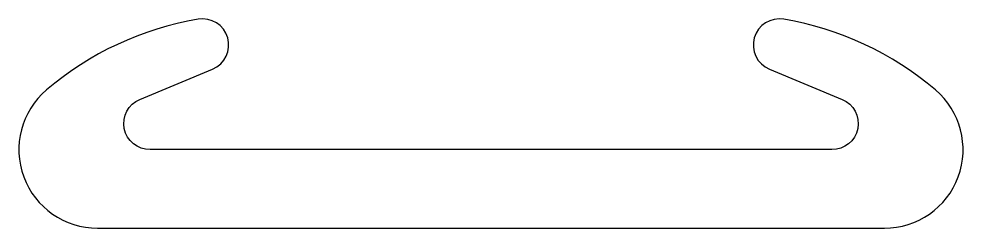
# Model space of a CAD drawing. Extents: x 177 to 195, y 233.7 to 237.7.
import ezdxf

# ---------------------------------------------------------------- set-up
doc = ezdxf.new("R2010")
doc.units = 0
doc.layers.add('ANA', color=220, linetype='CONTINUOUS')

msp = doc.modelspace()

# ---------------------------------------------------------------- linework, layer by layer
at = {"layer": 'ANA', "color": 0}
msp.add_lwpolyline([(185.966, 233.746), (193.466, 233.746, 0.697002), (194.44, 236.386, 0.135391), (191.55, 237.739, 0.892786), (191.274, 236.784), (192.659, 236.207, -0.819804), (192.466, 235.246), (179.466, 235.246, -0.819804), (179.274, 236.207), (180.659, 236.784, 0.892786), (180.382, 237.739, 0.135391), (177.492, 236.386, 0.697002), (178.466, 233.746)], format="xyb", close=True, dxfattribs=at)

doc.saveas('drawing.dxf')
